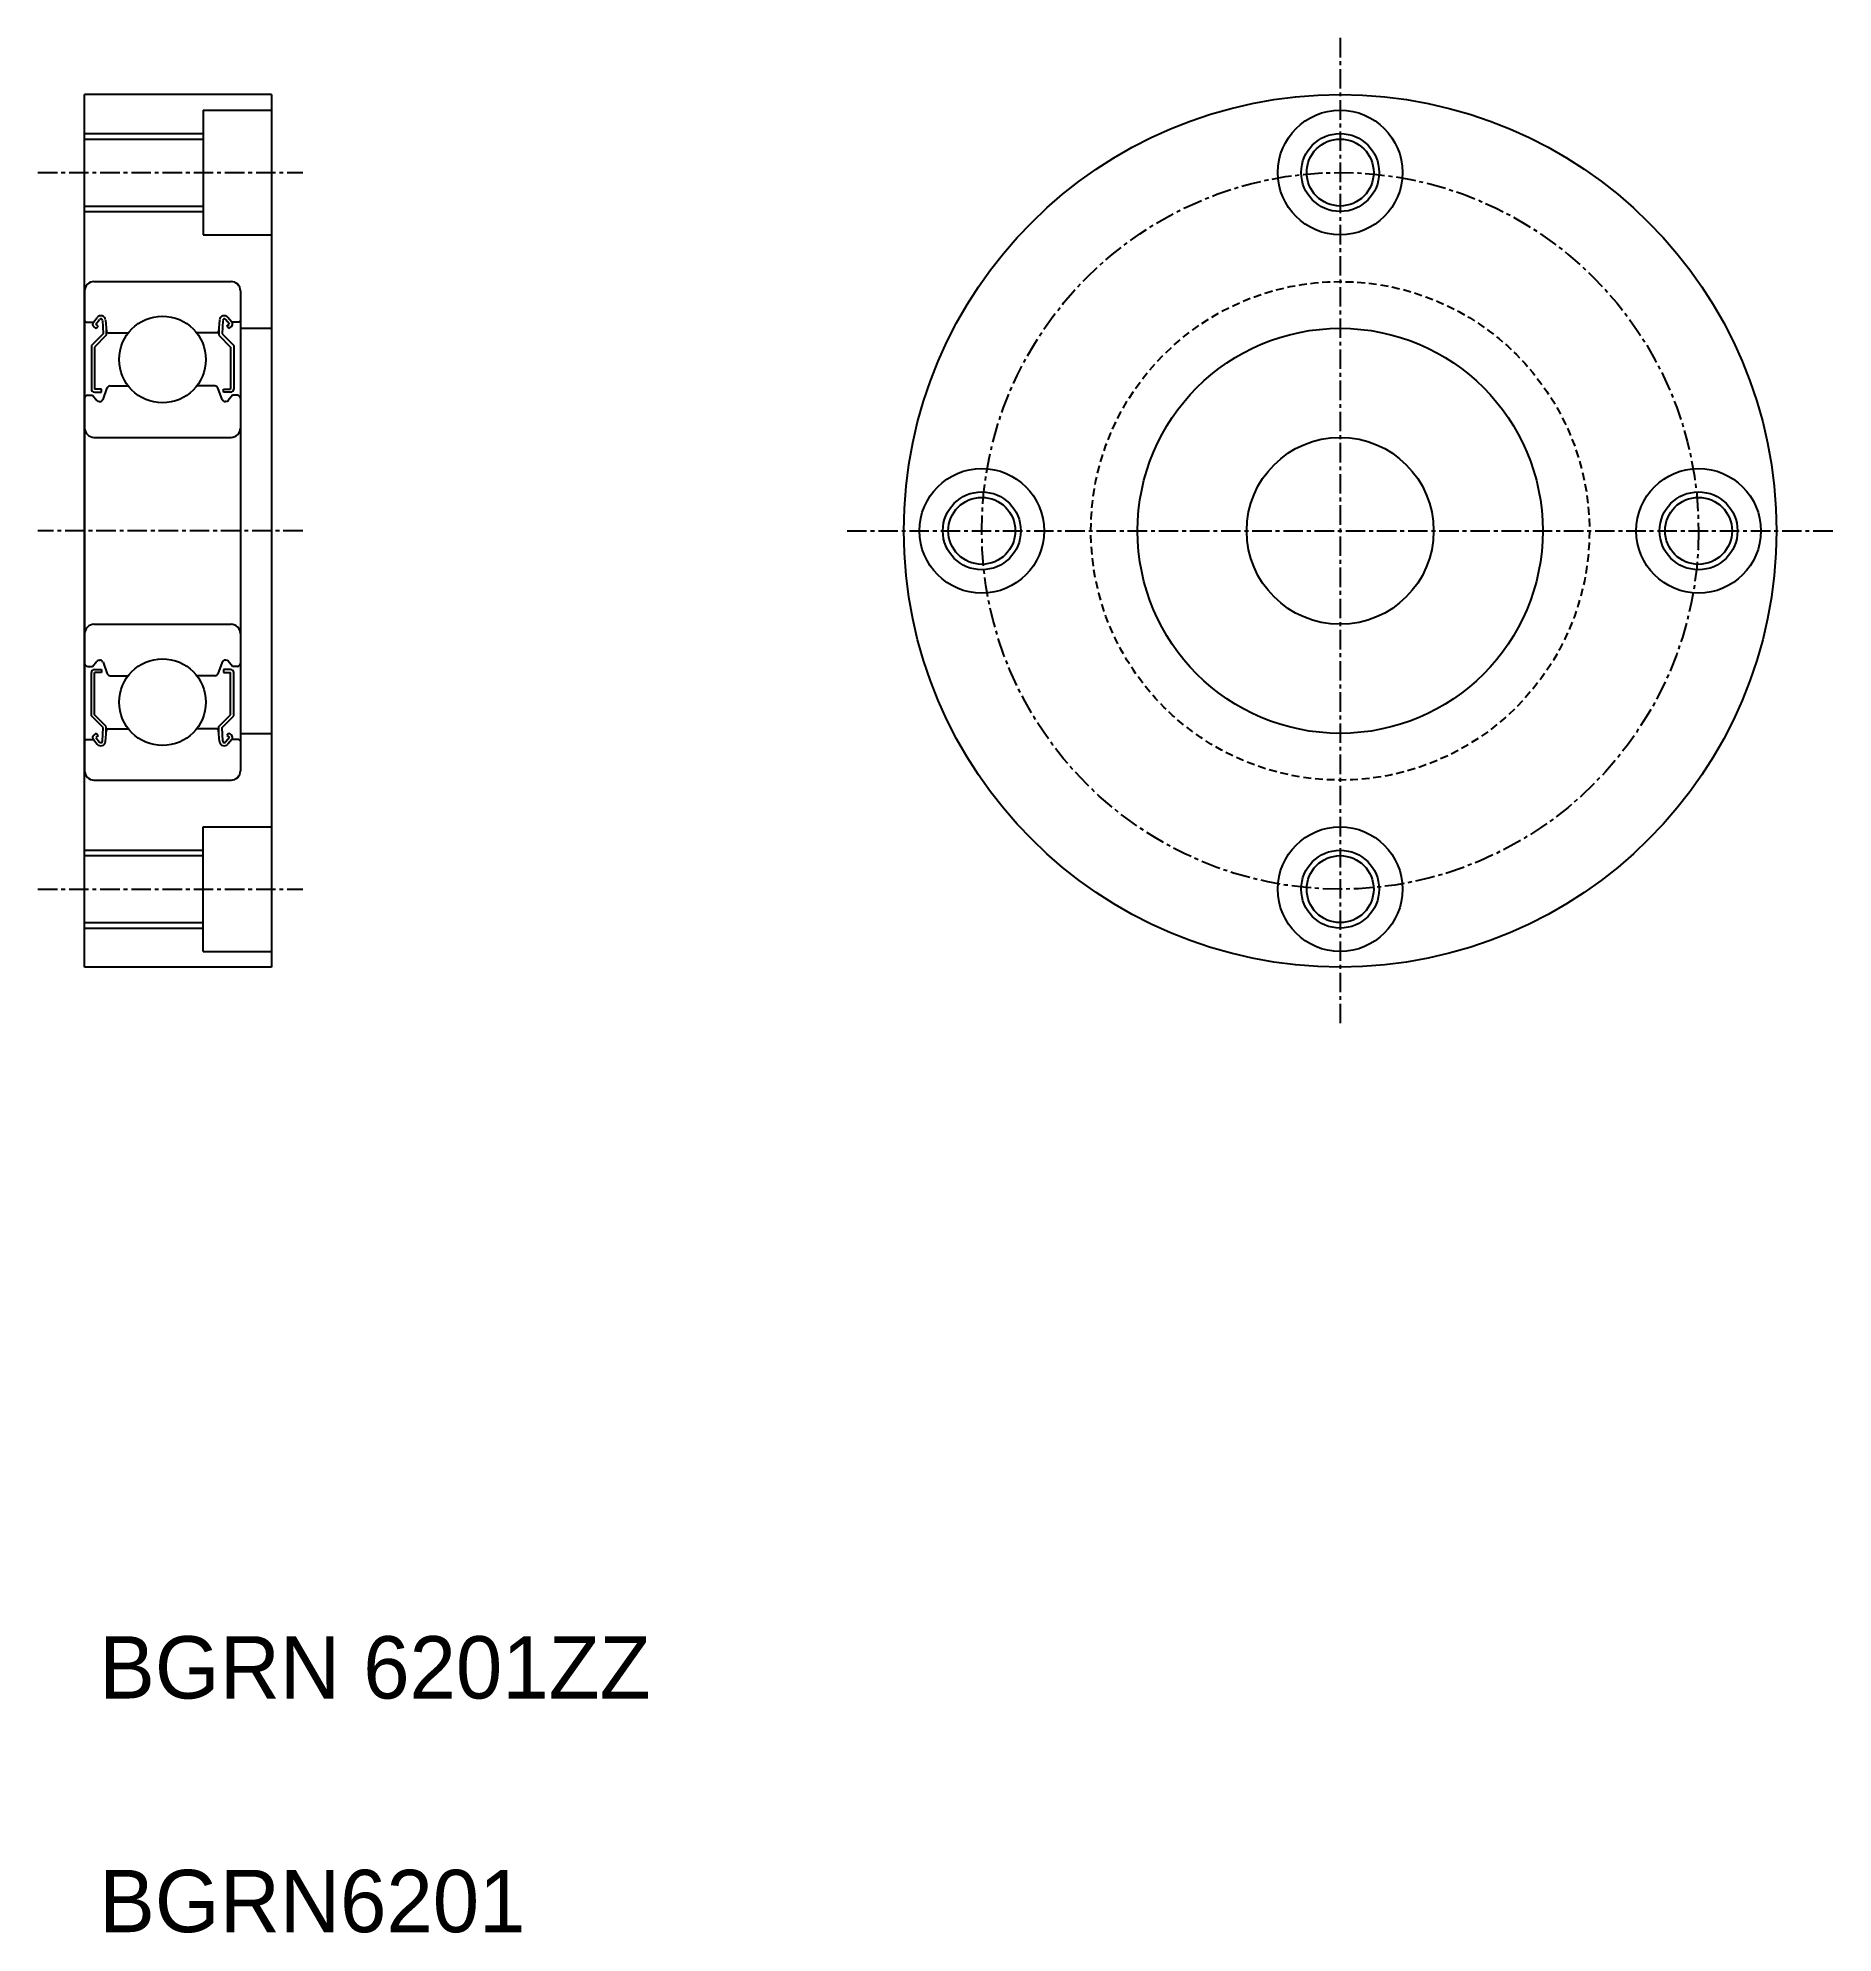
# Model space of a CAD drawing. Extents: x 173 to 288, y 67 to 188.
import ezdxf

# ---------------------------------------------------------------- set-up
doc = ezdxf.new("R2010")
doc.units = 0
doc.linetypes.add('CENTER', pattern=[2, 1.25, -0.25, 0.25, -0.25])
doc.linetypes.add('DASHED', pattern=[0.75, 0.5, -0.25])
doc.layers.get('0').update_dxf_attribs({"linetype": 'CONTINUOUS'})
doc.layers.add('CENTER', color=1, linetype='CENTER')

msp = doc.modelspace()

# ---------------------------------------------------------------- linework, layer by layer
for p, q in [((175.69, 128.64), (175.69, 184.64)), ((187.69, 184.64), (175.69, 184.64)), ((181.69, 184.64), (181.69, 184.64)), ((184.69, 184.64), (184.69, 184.64)), ((187.69, 184.64), (187.69, 128.64)), ((183.29, 183.64), (183.29, 175.64)), ((183.29, 183.64), (187.69, 183.64)), ((175.69, 181.79), (183.29, 181.79)), ((175.69, 177.49), (183.29, 177.49)), ((183.29, 175.64), (187.69, 175.64)), ((175.69, 172.04), (175.69, 141.24)), ((176.29, 172.64), (185.09, 172.64)), ((185.69, 172.04), (185.69, 141.24)), ((176.25, 170.04), (176.5, 170.34)), ((185.13, 170.04), (184.88, 170.34)), ((175.79, 170.04), (176.25, 170.04)), ((176.87, 169.28), (176.12, 168.53)), ((176.43, 169.63), (176.28, 169.76)), ((177.07, 169.19), (176.32, 168.44)), ((176.4, 169.91), (176.65, 170.21)), ((176.56, 169.79), (176.4, 169.91)), ((176.43, 169.63), (176.56, 169.79)), ((176.83, 170.15), (176.87, 169.28)), ((177.03, 170.17), (177.09, 169.43)), ((177.07, 169.66), (177.07, 169.19)), ((177.19, 169.34), (178.49, 169.34)), ((184.19, 169.34), (182.89, 169.34)), ((184.35, 170.17), (184.29, 169.43)), ((184.31, 169.66), (184.31, 169.19)), ((184.31, 169.19), (185.06, 168.44)), ((184.55, 170.15), (184.51, 169.28)), ((184.51, 169.28), (185.26, 168.53)), ((184.98, 169.91), (184.73, 170.21)), ((184.82, 169.79), (184.98, 169.91)), ((184.95, 169.63), (184.82, 169.79)), ((184.95, 169.63), (185.11, 169.76)), ((185.59, 170.04), (185.13, 170.04)), ((185.69, 169.64), (187.69, 169.64)), ((176.12, 168.53), (176.12, 165.74)), ((176.32, 168.44), (176.32, 165.74)), ((185.06, 168.44), (185.06, 165.74)), ((185.26, 168.53), (185.26, 165.74)), ((176.77, 165.74), (176.32, 165.74)), ((176.32, 165.54), (176.77, 165.54)), ((176.77, 165.54), (176.77, 165.74)), ((176.87, 165.07), (177.14, 165.81)), ((177.33, 165.94), (178.49, 165.94)), ((184.05, 165.94), (182.89, 165.94)), ((184.51, 165.07), (184.24, 165.81)), ((184.61, 165.74), (185.06, 165.74)), ((184.61, 165.54), (184.61, 165.74)), ((185.06, 165.54), (184.61, 165.54)), ((175.89, 165.34), (176.19, 165.34)), ((176.19, 165.34), (176.47, 165.01)), ((176.62, 164.94), (176.68, 164.94)), ((184.76, 164.94), (184.7, 164.94)), ((185.19, 165.34), (184.91, 165.01)), ((185.49, 165.34), (185.19, 165.34)), ((176.29, 162.64), (185.09, 162.64)), ((176.29, 150.64), (185.09, 150.64)), ((175.89, 147.94), (176.19, 147.94)), ((176.12, 144.76), (176.12, 147.54)), ((176.19, 147.94), (176.47, 148.27)), ((176.32, 147.74), (176.77, 147.74)), ((176.32, 144.84), (176.32, 147.54)), ((176.77, 147.54), (176.32, 147.54)), ((176.62, 148.34), (176.68, 148.34)), ((176.77, 147.74), (176.77, 147.54)), ((176.87, 148.21), (177.14, 147.47)), ((177.33, 147.34), (178.49, 147.34)), ((184.05, 147.34), (182.89, 147.34)), ((184.51, 148.21), (184.24, 147.47)), ((185.06, 147.74), (184.61, 147.74)), ((184.61, 147.74), (184.61, 147.54)), ((184.61, 147.54), (185.06, 147.54)), ((184.76, 148.34), (184.7, 148.34)), ((185.19, 147.94), (184.91, 148.27)), ((185.06, 144.84), (185.06, 147.54)), ((185.49, 147.94), (185.19, 147.94)), ((185.26, 144.76), (185.26, 147.54)), ((177.07, 144.09), (176.32, 144.84)), ((184.31, 144.09), (185.06, 144.84)), ((176.87, 144.01), (176.12, 144.76)), ((176.43, 143.65), (176.28, 143.53)), ((176.43, 143.65), (176.56, 143.5)), ((176.83, 143.13), (176.87, 144.01)), ((177.03, 143.11), (177.09, 143.85)), ((177.07, 143.62), (177.07, 144.09)), ((177.19, 143.94), (178.49, 143.94)), ((184.19, 143.94), (182.89, 143.94)), ((184.35, 143.11), (184.29, 143.85)), ((184.31, 143.62), (184.31, 144.09)), ((184.51, 144.01), (185.26, 144.76)), ((184.55, 143.13), (184.51, 144.01)), ((184.95, 143.65), (184.82, 143.5)), ((184.95, 143.65), (185.11, 143.53)), ((185.69, 143.64), (187.69, 143.64)), ((175.79, 143.24), (176.25, 143.24)), ((176.25, 143.24), (176.5, 142.95)), ((176.56, 143.5), (176.4, 143.37)), ((176.4, 143.37), (176.65, 143.07)), ((184.98, 143.37), (184.73, 143.07)), ((184.82, 143.5), (184.98, 143.37)), ((185.13, 143.24), (184.88, 142.95)), ((185.59, 143.24), (185.13, 143.24)), ((176.29, 140.64), (185.09, 140.64)), ((178.69, 140.64), (178.69, 140.64)), ((180.69, 140.64), (180.69, 140.64)), ((183.29, 129.64), (183.29, 137.64)), ((183.29, 137.64), (187.69, 137.64)), ((175.69, 135.79), (183.29, 135.79)), ((175.69, 131.49), (183.29, 131.49)), ((183.29, 129.64), (187.69, 129.64)), ((187.69, 128.64), (175.69, 128.64))]:
    msp.add_line(p, q)
at = {"color": 3}
for p, q in [((175.69, 182.14), (183.29, 182.14)), ((175.69, 177.14), (183.29, 177.14)), ((175.69, 136.14), (183.29, 136.14)), ((175.69, 131.14), (183.29, 131.14))]:
    msp.add_line(p, q, dxfattribs=at)
for centre, radius in [((256.27, 156.64), 28), ((256.27, 179.64), 4), ((256.27, 179.64), 2.15), ((180.69, 167.64), 2.78), ((180.69, 167.64), 2.78), ((256.27, 156.64), 13), ((256.27, 156.64), 6), ((233.27, 156.64), 4), ((279.27, 156.64), 4), ((233.27, 156.64), 2.15), ((279.27, 156.64), 2.15), ((180.69, 145.64), 2.78), ((180.69, 145.64), 2.78), ((256.27, 133.64), 4), ((256.27, 133.64), 2.15)]:
    msp.add_circle(centre, radius)
for centre in [(256.27, 179.64), (233.27, 156.64), (279.27, 156.64), (256.27, 133.64)]:
    msp.add_circle(centre, 2.5, dxfattribs=at)
at = {"color": 3, "linetype": 'DASHED'}
msp.add_circle((256.27, 156.64), 16, dxfattribs=at)
for centre, radius, start, end in [((176.29, 172.04), 0.6, 90, 180), ((185.09, 172.04), 0.6, 0, 90), ((176.73, 170.15), 0.3, 4.9968, 140.0012), ((184.65, 170.15), 0.3, 39.9988, 175.0032), ((175.79, 170.14), 0.1, 180, 270), ((176.4, 169.91), 0.2, 140.0012, 230.087), ((176.73, 170.15), 0.1, 2.8198, 140.0002), ((177.19, 169.44), 0.1, 184.9968, 270), ((184.19, 169.44), 0.1, 270, 355.0032), ((184.65, 170.15), 0.1, 39.9998, 177.1802), ((184.98, 169.91), 0.2, 309.913, 39.9988), ((185.59, 170.14), 0.1, 270, 0), ((176.32, 165.74), 0.2, 180, 270), ((177.33, 165.74), 0.2, 90, 159.9916), ((184.05, 165.74), 0.2, 20.0084, 90), ((185.06, 165.74), 0.2, 270, 0), ((175.89, 165.14), 0.2, 90, 180), ((176.62, 165.14), 0.2, 219.9952, 270), ((176.68, 165.14), 0.2, 270, 339.9916), ((184.7, 165.14), 0.2, 200.0084, 270), ((184.76, 165.14), 0.2, 270, 320.0048), ((185.49, 165.14), 0.2, 0, 90), ((176.29, 163.24), 0.6, 180, 270), ((185.09, 163.24), 0.6, 270, 0), ((176.29, 150.04), 0.6, 90, 180), ((185.09, 150.04), 0.6, 0, 90), ((175.89, 148.14), 0.2, 180, 270), ((176.32, 147.54), 0.2, 90, 180), ((176.62, 148.14), 0.2, 90, 140.0048), ((176.68, 148.14), 0.2, 20.0084, 90), ((177.33, 147.54), 0.2, 200.0084, 270), ((184.05, 147.54), 0.2, 270, 339.9916), ((184.7, 148.14), 0.2, 90, 159.9916), ((184.76, 148.14), 0.2, 39.9952, 90), ((185.06, 147.54), 0.2, 0, 90), ((185.49, 148.14), 0.2, 270, 0), ((177.19, 143.84), 0.1, 90, 175.0032), ((184.19, 143.84), 0.1, 4.9968, 90), ((175.79, 143.14), 0.1, 90, 180), ((176.4, 143.37), 0.2, 129.913, 219.9988), ((176.73, 143.14), 0.3, 219.9988, 355.0032), ((176.73, 143.14), 0.1, 219.9998, 357.1802), ((184.65, 143.14), 0.3, 184.9968, 320.0012), ((184.65, 143.14), 0.1, 182.8198, 320.0002), ((184.98, 143.37), 0.2, 320.0012, 50.087), ((185.59, 143.14), 0.1, 0, 90), ((176.29, 141.24), 0.6, 180, 270), ((185.09, 141.24), 0.6, 270, 0)]:
    msp.add_arc(centre, radius, start, end)
at = {"layer": 'CENTER', "color": 1, "linetype": 'CENTER'}
for p, q in [((256.27, 188.28), (256.27, 125.01)), ((172.69, 179.64), (189.69, 179.64)), ((189.69, 156.64), (172.69, 156.64)), ((224.63, 156.64), (287.91, 156.64)), ((172.69, 133.64), (189.69, 133.64))]:
    msp.add_line(p, q, dxfattribs=at)
msp.add_circle((256.27, 156.64), 23, dxfattribs=at)

# ---------------------------------------------------------------- texts
for s, p in [('BGRN 6201ZZ', (176.63, 81.69)), ('BGRN6201', (176.63, 66.69))]:
    msp.add_text(s, height=4).set_placement(p)

doc.saveas('drawing.dxf')
